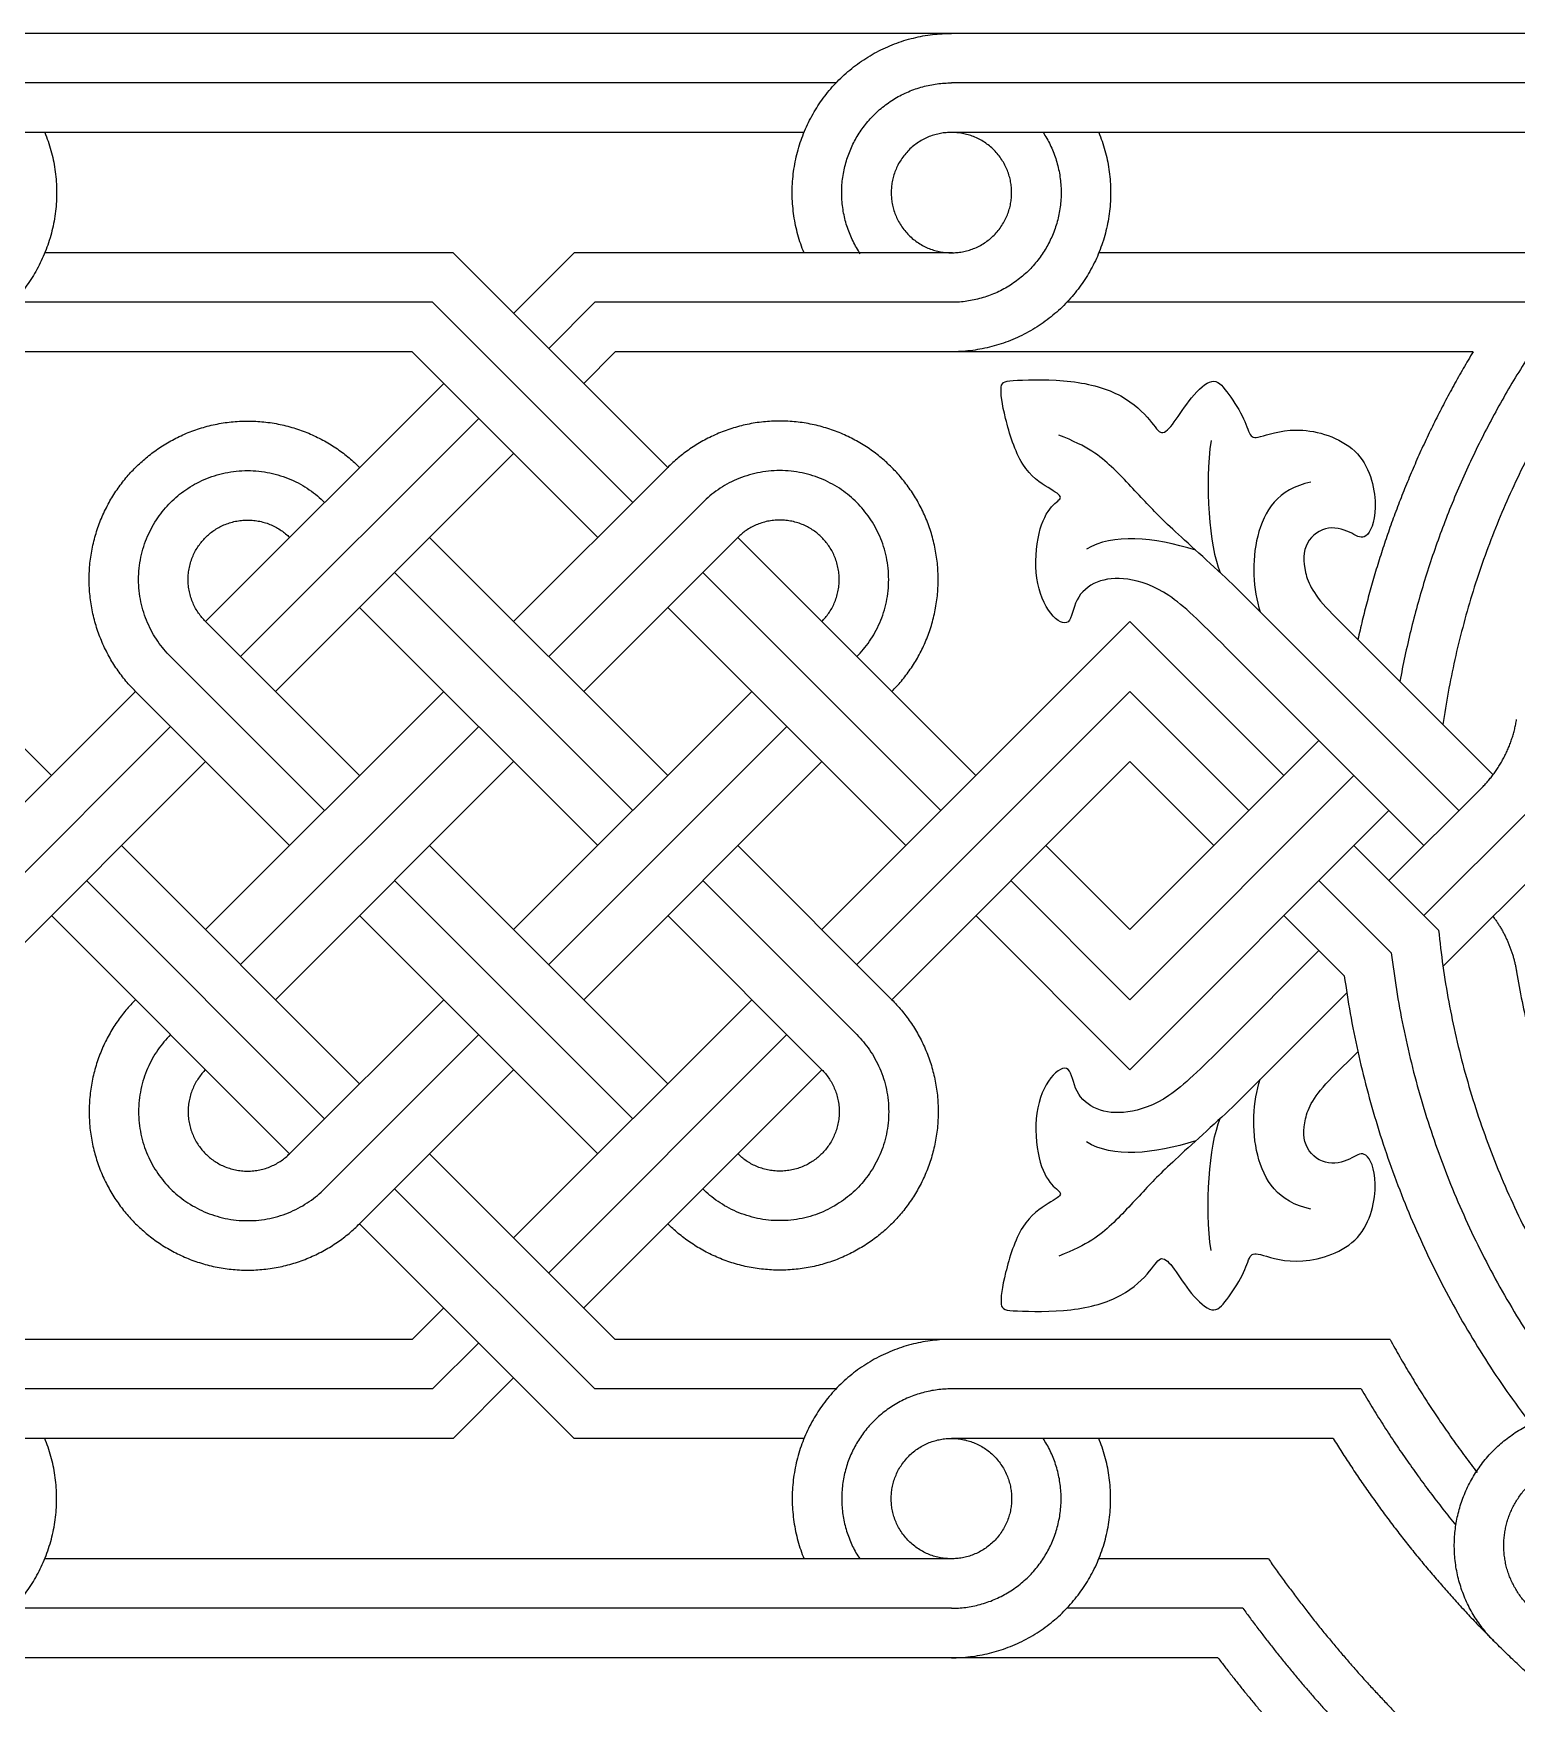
# Model space of a CAD drawing. Header units: millimetres. Extents: x -100 to 100, y -100 to 100.
# Drawn here: x 9.63 to 35.13, y 33.21 to 61.92 of the extents above; entities that cross this region are included whole.
import ezdxf

# ---------------------------------------------------------------- set-up
doc = ezdxf.new("R2010")
doc.units = ezdxf.units.MM
doc.header["$MEASUREMENT"] = 0
doc.layers.add('Layer 03', color=5, linetype='Continuous')

msp = doc.modelspace()

# ---------------------------------------------------------------- linework, layer by layer
at = {"layer": 'Layer 03'}
for p, q in [((23.432, 61.071), (7.298, 61.071)), ((40.056, 61.071), (25.415, 61.071)), ((22.881, 60.22), (7.298, 60.22)), ((40.308, 60.22), (25.415, 60.22)), ((16.849, 58.151), (9.831, 58.151)), ((20.538, 54.461), (16.849, 58.151)), ((25.431, 58.151), (18.932, 58.151)), ((37.822, 58.151), (27.948, 58.151)), ((16.497, 57.3), (9.281, 57.3)), ((19.937, 53.859), (16.497, 57.3)), ((19.284, 57.3), (18.492, 56.508)), ((25.415, 57.3), (19.284, 57.3)), ((35.982, 57.3), (27.398, 57.3)), ((16.144, 56.449), (-1.549, 56.449)), ((19.636, 56.449), (19.094, 55.906)), ((34.382, 56.449), (19.636, 56.449)), ((17.289, 55.304), (13.196, 51.211)), ((17.89, 54.703), (13.797, 50.61)), ((21.14, 53.859), (18.492, 51.211)), ((20.538, 49.165), (16.446, 53.258)), ((21.742, 53.258), (19.094, 50.61)), ((25.835, 49.165), (21.742, 53.258)), ((19.937, 48.563), (15.844, 52.656)), ((25.233, 48.563), (21.14, 52.656)), ((34.139, 48.563), (30.355, 52.347)), ((9.946, 49.165), (7.298, 51.813)), ((15.242, 49.165), (12.594, 51.813)), ((34.726, 49.18), (31.967, 51.939)), ((14.641, 48.563), (11.992, 51.211)), ((33.538, 47.961), (30.137, 51.362)), ((28.483, 50.61), (23.788, 45.915)), ((30.529, 48.563), (28.483, 50.61)), ((11.992, 50.008), (7.298, 45.313)), ((17.289, 50.008), (13.196, 45.915)), ((22.585, 50.008), (18.492, 45.915)), ((31.733, 49.766), (28.483, 46.517)), ((12.594, 49.406), (7.298, 44.11)), ((17.89, 49.406), (13.797, 45.313)), ((23.187, 49.406), (19.094, 45.313)), ((28.483, 49.406), (24.39, 45.313)), ((29.928, 47.961), (28.483, 49.406)), ((32.334, 49.165), (28.483, 45.313)), ((34.524, 48.947), (32.936, 47.36)), ((35.322, 48.543), (33.538, 46.758)), ((15.242, 43.868), (11.149, 47.961)), ((20.538, 43.868), (16.446, 47.961)), ((24.39, 45.313), (21.742, 47.961)), ((28.483, 46.517), (27.038, 47.961)), ((36.127, 48.144), (33.864, 45.881)), ((14.641, 43.267), (10.548, 47.36)), ((19.937, 43.267), (15.844, 47.36)), ((23.788, 44.712), (21.14, 47.36)), ((28.483, 45.313), (26.436, 47.36)), ((32.975, 46.117), (31.733, 47.36)), ((32.168, 45.721), (31.131, 46.758)), ((31.733, 46.156), (30.137, 44.561)), ((32.211, 45.431), (30.355, 43.575)), ((17.289, 44.712), (14.641, 42.063)), ((22.585, 44.712), (18.492, 40.619)), ((32.402, 44.419), (31.967, 43.984)), ((17.89, 44.11), (15.242, 41.462)), ((23.187, 44.11), (19.094, 40.017)), ((19.636, 39.474), (16.446, 42.665)), ((19.284, 38.623), (15.844, 42.063)), ((16.144, 39.474), (-1.549, 39.474)), ((17.289, 39.415), (16.497, 38.623)), ((32.954, 39.474), (19.636, 39.474)), ((17.89, 38.814), (16.849, 37.772)), ((16.497, 38.623), (7.298, 38.623)), ((23.432, 38.623), (19.284, 38.623)), ((32.458, 38.623), (25.403, 38.623)), ((16.849, 37.772), (7.298, 37.772)), ((22.881, 37.772), (18.932, 37.772)), ((31.977, 37.772), (25.415, 37.772)), ((25.415, 35.703), (9.831, 35.703)), ((30.863, 35.703), (27.948, 35.703)), ((25.415, 34.852), (9.281, 34.852)), ((30.425, 34.852), (27.398, 34.852))]:
    msp.add_line(p, q, dxfattribs=at)
for points in [[(39.811, 61.922), (-38.985, 61.922)], [(18.932, 58.151), (17.89, 57.109)], [(19.335, 53.258), (16.144, 56.449)], [(16.687, 55.906), (12.594, 51.813)], [(20.538, 54.461), (17.89, 51.813)], [(19.335, 47.961), (15.242, 52.054)], [(24.631, 47.961), (20.538, 52.054)], [(28.483, 51.813), (23.187, 46.517)], [(31.131, 49.165), (28.483, 51.813)], [(11.391, 50.61), (7.298, 46.517)], [(14.039, 47.961), (11.391, 50.61)], [(16.687, 50.61), (12.594, 46.517)], [(21.983, 50.61), (17.89, 46.517)], [(32.936, 48.563), (28.483, 44.11)], [(33.788, 46.508), (32.334, 47.961)], [(14.039, 42.665), (9.946, 46.758)], [(19.335, 42.665), (15.242, 46.758)], [(23.187, 44.11), (20.538, 46.758)], [(28.483, 44.11), (25.835, 46.758)], [(16.687, 45.313), (14.039, 42.665)], [(21.983, 45.313), (17.89, 41.22)], [(18.932, 37.772), (15.242, 41.462)], [(16.687, 40.017), (16.144, 39.474)], [(29.997, 34.001), (-38.985, 34.001)]]:
    msp.add_lwpolyline(points, dxfattribs=at)
for points, weights, knots in [([(22.881, 58.151), (22.33, 59.501), (23.143, 60.711), (23.956, 61.922), (25.415, 61.922)], [1, 0.882496055926, 1, 0.882496055926, 1], [7.650021, 7.650021, 7.650021, 9.38238, 9.38238, 11.114739, 11.114739, 11.114739]), ([(23.848, 58.136), (23.219, 59.076), (23.751, 60.073), (24.284, 61.071), (25.415, 61.071)], [1, 0.85758039455, 1, 0.85758039455, 1], [7.292008, 7.292008, 7.292008, 9.203374, 9.203374, 11.114739, 11.114739, 11.114739]), ([(9.831, 60.22), (10.383, 58.87), (9.569, 57.659), (8.756, 56.449), (7.298, 56.449)], [1, 0.8824960631, 1, 0.8824960631, 1], [13.207391, 13.207391, 13.207391, 14.93975, 14.93975, 16.672109, 16.672109, 16.672109]), ([(25.415, 60.22), (26.45, 60.22), (26.45, 59.185), (26.45, 58.151), (25.415, 58.151), (24.38, 58.151), (24.38, 59.185), (24.38, 60.22), (25.415, 60.22)], [1, 0.707106781187, 1, 0.707106781187, 1, 0.707106781187, 1, 0.707106781187, 1], [0, 0, 0, 1.914747, 1.914747, 3.829494, 3.829494, 5.744241, 5.744241, 7.658987, 7.658987, 7.658987]), ([(26.991, 60.22), (27.611, 59.276), (27.071, 58.285), (26.532, 57.293), (25.403, 57.3)], [1, 0.857962589946, 1, 0.857962589946, 1], [12.865787, 12.865787, 12.865787, 14.774522, 14.774522, 16.683257, 16.683257, 16.683257]), ([(27.948, 60.22), (28.5, 58.87), (27.687, 57.659), (26.873, 56.449), (25.415, 56.449)], [1, 0.882496075106, 1, 0.882496075106, 1], [13.207391, 13.207391, 13.207391, 14.93975, 14.93975, 16.672109, 16.672109, 16.672109]), ([(11.391, 50.61), (9.465, 52.535), (11.391, 54.461), (13.316, 56.387), (15.242, 54.461)], [1, 0.707106781187, 1, 0.707106781187, 1], [1.382596, 1.382596, 1.382596, 4.147789, 4.147789, 6.912982, 6.912982, 6.912982]), ([(24.39, 50.61), (26.316, 52.535), (24.39, 54.461), (22.464, 56.387), (20.538, 54.461)], [1, 0.707106781187, 1, 0.707106781187, 1], [1.382596, 1.382596, 1.382596, 4.147789, 4.147789, 6.912982, 6.912982, 6.912982]), ([(11.992, 51.211), (10.668, 52.535), (11.992, 53.859), (13.316, 55.184), (14.641, 53.859)], [1, 0.707106781187, 1, 0.707106781187, 1], [0, 0, 0, 2.765193, 2.765193, 5.530385, 5.530385, 5.530385]), ([(23.788, 51.211), (25.112, 52.535), (23.788, 53.859), (22.464, 55.184), (21.14, 53.859)], [1, 0.707106781187, 1, 0.707106781187, 1], [0, 0, 0, 2.765193, 2.765193, 5.530385, 5.530385, 5.530385]), ([(12.594, 51.813), (11.872, 52.535), (12.594, 53.258), (13.316, 53.98), (14.039, 53.258)], [1, 0.707106781187, 1, 0.707106781187, 1], [0, 0, 0, 1.901255, 1.901255, 3.802509, 3.802509, 3.802509]), ([(23.187, 51.813), (23.909, 52.535), (23.187, 53.258), (22.464, 53.98), (21.742, 53.258)], [1, 0.707106781187, 1, 0.707106781187, 1], [0, 0, 0, 1.901255, 1.901255, 3.802509, 3.802509, 3.802509]), ([(11.391, 45.313), (9.465, 43.388), (11.391, 41.462), (13.316, 39.536), (15.242, 41.462)], [1, 0.707106781187, 1, 0.707106781187, 1], [1.382596, 1.382596, 1.382596, 4.147789, 4.147789, 6.912982, 6.912982, 6.912982]), ([(24.39, 45.313), (26.316, 43.388), (24.39, 41.462), (22.464, 39.536), (20.538, 41.462)], [1, 0.707106781187, 1, 0.707106781187, 1], [1.382596, 1.382596, 1.382596, 4.147789, 4.147789, 6.912982, 6.912982, 6.912982]), ([(11.992, 44.712), (10.668, 43.388), (11.992, 42.063), (13.316, 40.739), (14.641, 42.063)], [1, 0.707106781187, 1, 0.707106781187, 1], [0, 0, 0, 2.765193, 2.765193, 5.530385, 5.530385, 5.530385]), ([(23.788, 44.712), (25.112, 43.388), (23.788, 42.063), (22.464, 40.739), (21.14, 42.063)], [1, 0.707106781187, 1, 0.707106781187, 1], [0, 0, 0, 2.765193, 2.765193, 5.530385, 5.530385, 5.530385]), ([(12.594, 44.11), (11.872, 43.388), (12.594, 42.665), (13.316, 41.943), (14.039, 42.665)], [1, 0.707106781187, 1, 0.707106781187, 1], [0, 0, 0, 1.901255, 1.901255, 3.802509, 3.802509, 3.802509]), ([(23.187, 44.11), (23.909, 43.388), (23.187, 42.665), (22.464, 41.943), (21.742, 42.665)], [1, 0.707106781187, 1, 0.707106781187, 1], [0, 0, 0, 1.901255, 1.901255, 3.802509, 3.802509, 3.802509]), ([(25.415, 39.474), (23.956, 39.474), (23.143, 38.263), (22.33, 37.053), (22.881, 35.703)], [1, 0.882495620631, 1, 0.882495620631, 1], [5.557363, 5.557363, 5.557363, 7.289726, 7.289726, 9.022088, 9.022088, 9.022088]), ([(25.415, 38.623), (24.29, 38.623), (23.755, 37.633), (23.221, 36.643), (23.838, 35.703)], [1, 0.858770314443, 1, 0.858770314443, 1], [5.557362, 5.557362, 5.557362, 7.460527, 7.460527, 9.363692, 9.363692, 9.363692]), ([(34.739, 34.289), (33.891, 35.136), (34.092, 36.318), (34.292, 37.5), (35.372, 38.02)], [1, 0.888478676963, 1, 0.888478676963, 1], [5.890486, 5.890486, 5.890486, 7.320817, 7.320817, 8.751148, 8.751148, 8.751148]), ([(7.298, 34.001), (8.756, 34.001), (9.569, 35.211), (10.383, 36.422), (9.831, 37.772)], [1, 0.882496044039, 1, 0.882496044039, 1], [11.114739, 11.114739, 11.114739, 12.847098, 12.847098, 14.579458, 14.579458, 14.579458]), ([(25.415, 35.703), (26.45, 35.703), (26.45, 36.737), (26.45, 37.772), (25.415, 37.772), (24.38, 37.772), (24.38, 36.737), (24.38, 35.703), (25.415, 35.703)], [1, 0.707106781187, 1, 0.707106781187, 1, 0.707106781187, 1, 0.707106781187, 1], [0, 0, 0, 1.914747, 1.914747, 3.829494, 3.829494, 5.744241, 5.744241, 7.658987, 7.658987, 7.658987]), ([(25.415, 34.001), (26.873, 34.001), (27.687, 35.211), (28.5, 36.422), (27.948, 37.772)], [1, 0.882496049072, 1, 0.882496049072, 1], [11.114739, 11.114739, 11.114739, 12.847098, 12.847098, 14.579458, 14.579458, 14.579458]), ([(25.415, 34.852), (26.54, 34.852), (27.074, 35.842), (27.609, 36.832), (26.991, 37.772)], [1, 0.858770876844, 1, 0.858770876844, 1], [11.114739, 11.114739, 11.114739, 13.0179, 13.0179, 14.921061, 14.921061, 14.921061]), ([(35.34, 34.89), (34.757, 35.473), (34.951, 36.275), (35.144, 37.076), (35.929, 37.329)], [1, 0.872140083683, 1, 0.872140083683, 1], [3.730641, 3.730641, 3.730641, 4.701991, 4.701991, 5.673341, 5.673341, 5.673341])]:
    msp.add_rational_spline(points, weights, degree=2, knots=knots, dxfattribs=at)
for points, weights in [([(37.822, 58.151), (34.535, 54.735), (33.864, 50.042)], [1, 0.951705183364, 1]), ([(35.982, 57.3), (33.787, 54.377), (33.123, 50.782)], [1, 0.973452089978, 1]), ([(34.382, 56.449), (32.985, 54.139), (32.402, 51.504)], [1, 0.986721841835, 1]), ([(34.524, 48.947), (35.017, 49.441), (35.13, 50.13)], [1, 0.951788300638, 1]), ([(34.726, 46.743), (35.044, 46.317), (35.13, 45.793)], [1, 0.971209846669, 1]), ([(33.788, 46.508), (34.308, 41.283), (38.02, 37.57)], [1, 0.941699235738, 1]), ([(32.975, 46.117), (33.613, 40.774), (37.419, 36.969)], [1, 0.944983274942, 1]), ([(32.168, 45.721), (32.921, 40.263), (36.817, 36.367)], [1, 0.947916809726, 1]), ([(35.13, 45.793), (35.829, 41.512), (38.895, 38.446)], [1, 0.951788300765, 1]), ([(32.954, 39.474), (33.613, 38.273), (34.451, 37.188)], [1, 0.996992839584, 1]), ([(32.458, 38.623), (33.181, 37.388), (34.085, 36.279)], [1, 0.997016730557, 1]), ([(31.977, 37.772), (33.156, 35.871), (34.739, 34.289)], [1, 0.993371579442, 1]), ([(30.863, 35.703), (31.942, 34.158), (33.275, 32.825)], [1, 0.996146766793, 1]), ([(30.425, 34.852), (31.447, 33.45), (32.673, 32.223)], [1, 0.996976675257, 1]), ([(38.222, 31.527), (36.321, 32.706), (34.739, 34.289)], [1, 0.993371579442, 1]), ([(29.997, 34.001), (30.953, 32.74), (32.071, 31.622)], [1, 0.997664964957, 1])]:
    msp.add_rational_spline(points, weights, degree=2, dxfattribs=at)
for points in [[(30.137, 51.362), (29.686, 51.813), (29.137, 52.355), (28.414, 52.586), (27.897, 52.532), (27.517, 52.22), (27.476, 51.69), (27.11, 51.88), (26.824, 52.518), (26.892, 53.401), (27.137, 53.836), (27.368, 53.945), (27.123, 54.08), (26.603, 54.419), (26.312, 55.362), (26.23, 55.933), (26.393, 55.96), (27.507, 55.987), (28.39, 55.729), (28.879, 55.24), (29.015, 54.982), (29.232, 55.199), (29.528, 55.68), (29.921, 56.04), (30.13, 55.798), (30.45, 55.334), (30.544, 54.965), (30.687, 54.965), (31.373, 55.203), (32.55, 54.827), (32.78, 53.666), (32.527, 53.18), (32.339, 53.325), (31.898, 53.495), (31.463, 53.198), (31.455, 52.669), (31.634, 52.272), (31.967, 51.939)], [(30.355, 52.347), (30.076, 52.626), (29.238, 53.368), (28.762, 53.844), (28.169, 54.506), (27.763, 54.82), (27.263, 55.017)], [(29.877, 54.924), (29.772, 54.169), (29.842, 53.112), (30.035, 52.654)], [(31.595, 54.208), (31.025, 54.092), (30.549, 53.337), (30.596, 52.361), (30.724, 51.978)], [(29.614, 53.039), (28.889, 53.263), (28.181, 53.333), (27.739, 53.054)], [(30.137, 44.561), (29.686, 44.11), (29.137, 43.568), (28.414, 43.337), (27.897, 43.391), (27.517, 43.703), (27.476, 44.233), (27.11, 44.043), (26.824, 43.404), (26.892, 42.522), (27.137, 42.087), (27.368, 41.978), (27.123, 41.842), (26.603, 41.504), (26.312, 40.561), (26.23, 39.99), (26.393, 39.963), (27.507, 39.936), (28.39, 40.194), (28.879, 40.683), (29.015, 40.941), (29.232, 40.724), (29.528, 40.243), (29.921, 39.882), (30.13, 40.125), (30.45, 40.589), (30.544, 40.958), (30.687, 40.958), (31.373, 40.719), (32.55, 41.096), (32.78, 42.257), (32.527, 42.743), (32.339, 42.598), (31.898, 42.428), (31.463, 42.725), (31.455, 43.254), (31.634, 43.651), (31.967, 43.984)], [(31.595, 41.715), (31.025, 41.831), (30.549, 42.586), (30.596, 43.562), (30.724, 43.945)], [(30.355, 43.575), (30.076, 43.297), (29.238, 42.555), (28.762, 42.079), (28.169, 41.417), (27.763, 41.103), (27.263, 40.906)], [(29.877, 40.999), (29.772, 41.754), (29.842, 42.811), (30.035, 43.269)], [(29.614, 42.884), (28.889, 42.66), (28.181, 42.59), (27.739, 42.869)]]:
    msp.add_open_spline(points, degree=3, dxfattribs=at)

doc.saveas('drawing.dxf')
